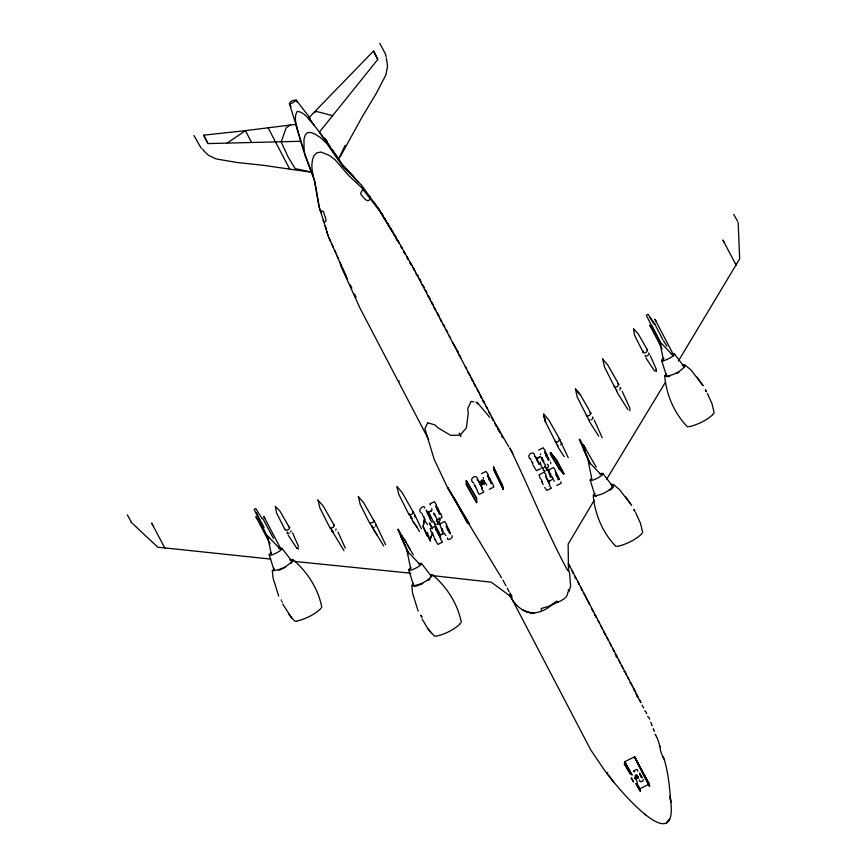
<?xml version="1.0" encoding="UTF-8"?>
<svg xmlns="http://www.w3.org/2000/svg" width="867" height="867" viewBox="0 0 867 867"><rect width="100%" height="100%" fill="white"/><g stroke="black" fill="none" stroke-linecap="round" stroke-linejoin="round"><path stroke-width="1.3" d="M275.316 506.48L276.519 512.852L285.07 529.813M281.894 601.362L282.382 602.023M427.713 533.335C423.746 527.114 435.624 553.666 427.464 533.476M656.243 369.44L656.113 371.553L656.297 370.242M633.387 771.164L633.777 771.153M635.858 777.916L636.497 778.49L636.075 778.133M635.674 776.995L636.53 775.987L637.44 776.496M635.132 775.553L635.218 776.648A1.485 1.441 -3.8 0 0 636.085 777.374M637.906 771.186C638.22 768.498 633.419 769.397 634.666 771.89M412.898 521.295L416.875 527.082L412.659 520.969L409.202 513.806M564.265 456.681L558.857 448.542L555.411 441.368M598.674 436.144L589.907 422.294L586.45 415.13M627.936 409.603L617.813 393.466L614.335 386.314M434.616 522.259L434.714 523.722M546.644 469.806L546.091 467.736L544.671 467.259M373.363 519.864L374.219 520.785L373.731 521.956L370.057 523.343M413.277 511.779L412.367 513.958L409.907 514.9L409.126 514.359M285.438 529.314C285.514 531.666 289.73 529.358 289.751 527.667L288.928 526.8M427.301 536.218L423.031 526.735L424.407 518.78M427.55 536.077L423.269 526.594L424.657 518.639M334.597 250.075L335.941 253.066M630.504 774.394L624.316 763.979L624.739 761.703L634.622 756.783L649.589 786.163L634.622 756.783L649.416 784.05L639.478 788.959L636.573 783.638M630.764 774.296L624.576 763.881L624.739 761.703L631.718 774.654M557.644 445.031L557.795 445.811M588.996 419.411L589.712 420.3M616.578 389.966L616.73 390.757M645.189 355.351L645.319 356.088M634.124 771.11L633.539 771.457M415.987 273.593L418.273 276.41L417.45 275.858M422.023 284.842C422.771 283.607 425.339 289.079 423.399 287.15M427.93 296.146L428.58 296.048M568.915 591.782L570.616 586.081L569.554 573.087L568.384 569.511M467.747 372.431L468.418 372.322M615.104 654.531C615.798 653.263 618.16 658.302 616.773 657.023M623.969 671.502C624.663 670.234 627.014 675.252 625.627 673.984M629.875 682.806L630.547 682.697M644.625 711.07C645.33 709.845 647.682 714.852 646.283 713.574M568.21 590.611L568.557 589.517M403.567 251.051L404.109 252.633M607.648 772.475L607.312 773.537L614.15 782.543M657.24 737.882L660.307 747.278C659.148 750.605 666.56 764.521 662.854 756.598M428.666 439.602L398.668 382.163L399.167 380.862M332.018 244.158L333.318 247.247M319.695 209.586C319.825 211.765 322.557 210.453 323.64 211.819C323.315 213.748 328.734 222.537 324.074 221.963L323.174 220.814L323.532 219.817M332.332 530.062L331.898 531.428L333.448 531.709M372.387 525.998L372.192 527.678L374.338 527.32M411.348 516.775L410.915 518.141L412.464 518.423M643.509 351.124C641.623 354.57 647.53 352.696 647.465 350.441L646.641 349.574M429.859 539.556L432.395 533.4M430.108 539.415L432.633 533.259M287.4 531.948L287.161 533.53L289.318 533.14M345.12 145.363L338.477 159.235M567.852 592.096C567.441 600.885 555.845 601.546 549.786 606.521C533.508 618.67 518.455 612.384 509.265 594.545M427.626 422.998L424.895 428.601L434.15 459.293L448.055 488.728L469.264 523.82L447.762 487.449L467.649 523.18L453.343 496.368M340.2 156.754L362.46 116.362L376.04 93.82L385.934 74.822L387.516 66.445L386.715 60.17M637.505 777.211L636.692 777.84M437.9 524.145L438.171 522.01L436.296 520.959M543.36 467.92L543.078 470.033L544.953 471.106M594.144 500.389L568.145 544.118L568.47 570.789L567.419 570.118C546.047 530.441 529.661 488.37 509.785 447.936L512.939 453.571M678.341 361.116L739.67 258.875L738.185 222.548M606.542 479.451L665.433 382.228M330.706 241.427L329.319 238.739A10.697 2.308 68.7 0 1 329.514 238.002M335.789 530.311L336.049 528.957M414.816 517.025L415.065 515.67M375.823 526.258L376.105 524.893M290.803 532.078L291.084 530.777M533.714 613.446L534.115 613.056L531.959 612.427M319.403 132.109L308.598 118.02L373.514 51.045L377.784 59.433L319.403 132.109L337.382 158M442.679 532.154L439.927 524.73L438.041 523.3L437.044 524.036M437.412 520.059L442.083 517.35L440.815 513.589M428.569 512.202L431.582 510.706L428.569 512.202L440.534 535.112L443.546 533.617M549.841 480.654L549.418 481.163L551.976 479.603M483.526 484.111L484.317 483.168M274.037 568.264L273.203 570.659C280.409 569.944 288.364 566.086 292.743 560.277A10.317 2.276 -27.6 0 0 289.665 559.974M436.621 521.175L436.805 518.466L433.63 513.481M440.696 524.069L439.049 522.53L438.095 523.213M413.537 583.383L412.714 585.767C419.91 585.052 427.865 581.204 432.243 575.395A10.317 2.276 -27.6 0 0 430.791 574.821M544.996 467.486L545.17 464.777L541.366 458.784M550.697 477.197L549.071 470.38L547.424 468.841L546.459 469.524M481.196 482.746L482.052 481.792L484.263 482.507M546.221 474.997L544.509 472.916L544.541 470.38M647.107 314.591L646.338 315.371L661.228 344.719M439.233 514.131L438.702 512.072M489.27 489.281L493.822 487.026L492.543 483.266M445.909 535.622L443.915 532.772M550.729 463.639L550.621 462.013M556.744 485.401L561.047 483.385L560.938 481.759M483.309 477.5L483.363 478.335M432.221 532.371L434.237 537.562M540.466 453.885L540.52 454.72M255.05 508.831L254.194 509.568L268.586 538.981M560.776 444.955L561.935 443.319L561.09 442.593M419.129 278.979L419.964 279.488M433.89 307.254L435.841 310.05M619.699 389.89L620.87 388.264L620.024 387.527M485.531 406.157L486.571 406.97M491.437 417.471L493.616 420.517L492.749 419.986M600.398 626.061L601.113 626.31M647.638 716.543L648.679 717.345M637.776 777.168L636.833 777.634M482.377 482.431L481.933 483.71L482.886 484.241L483.732 483.569L482.215 482.009L483.049 483.656M251.549 142.535L245.48 130.635L203.702 135.176L207.972 143.564L227.078 143.109L245.48 130.635L295.842 124.339L296.601 126.745M634.384 756.934L649.35 786.326M648.949 784.397L644.17 774.469M290.434 125.076L286.262 127.644L281.19 141.841L282.859 145.591L288.267 157.317L295.17 168.631L311.784 172.143L311.242 170.983M647.443 355.708L649.372 354.083L648.668 352.967M545.05 466.814L545.668 466.056M591.305 419.823L593.201 418.187L592.443 416.973M275.435 506.426L279.976 511.14L289.47 527.624M318.048 500.053L319.804 507.769L329.807 527.613M358.407 496.618L360.163 504.334L369.7 523.256M579.21 393.672L575.32 389.142M602.619 359.068L607.832 365.083L618.81 384.428M466.273 480.665L476.622 498.341L476.525 502.6L466.435 484.989L466.273 480.665L476.622 498.341M466.435 484.989L466.522 480.535M317.907 500.118L323.25 506.068L334.228 525.424M602.76 358.992L604.397 366.784L614.389 386.628M358.288 496.672L363.62 502.622L374.111 521.067M575.504 389.055L577.14 396.848L586.677 415.759M481.488 473.664L486.029 471.41L488.132 474.422M538.635 450.038L543.186 447.784L545.289 450.807M541.051 468.429L536.5 470.683L532.88 464.896M430.39 528.534L434.941 526.28L435.971 530.268M440.068 523.733L444.619 521.49L446.722 524.502M543.826 472.331L539.036 474.813L540.314 478.573M548.952 469.795L553.504 467.541L555.606 470.553M638.155 778.642L638.069 778.122M313.952 112.656L316.531 111.475L332.668 115.669M493.54 467.15L502.589 485.487L503.153 489.465L494.385 471.204L493.54 467.15L502.34 485.607L503.153 489.465M494.385 471.204L493.8 467.031M560.353 467.638C573.434 489.151 546.784 451.913 550.502 452.65L556.907 460.41L561.718 469.621L560.104 467.747L561.718 469.621M550.502 452.65L556.907 460.41M558.803 468.798L563.864 473.176M633.571 328.994L634.644 335.431L643.195 352.381M442.018 533.953L443.091 533.552M636.649 783.638C640.832 789.664 642.794 796.86 635.814 783.465M635.923 774.99L636.692 774.773M636.681 777.732C638.502 777.797 636.584 777.558 637.223 777.038M624.739 761.703L632.227 775.055M546.73 467.952C548.757 467.866 549.147 464.766 547.196 464.203M438.366 521.641C440.382 521.555 440.772 518.455 438.821 517.892M636.66 777.439L637.212 777.298M645.85 356.174L646.609 356.034M682.253 364.974L683.911 364.736M610.78 484.61L612.438 484.382M654.997 734.241L655.68 734.826M459.087 355.156L459.803 355.763M473.848 383.431L475.69 386.324M488.62 411.695L490.462 414.599M494.526 423.009L496.563 426.174L495.404 425.383M568.373 564.374L568.947 564.731M591.673 608.981L593.516 611.885M603.486 631.599L605.524 634.763L604.667 634.221M606.445 637.256L607.973 639.326M621.216 665.531L621.932 666.138M635.977 693.806L640.962 702.628L639.391 699.658M425.177 290.174L425.87 290.792M439.927 318.46L441.747 321.364M296.644 621.151C305.412 619.049 314.363 614.757 320.92 608.558L320.584 608.19M303.168 147.607L300.871 141.278L227.078 143.109M296.481 621.292L295.203 621.325L291.876 618.193L282.609 603.898M293.946 561.372L410.817 573.228M270.677 559.085L157.761 547.175L131.199 522.292M433.836 575.753L491.264 582.201L511.985 597.428M473.761 401.822L471.052 401.508L467.79 408.541L468.245 413.483L466.359 427.93L460.225 435.082L450.807 435.397L438.236 428.005L434.79 424.884L427.865 422.879M361.864 186.828C366.438 188.182 359.426 191.542 360.889 194.338C363.23 197.145 368.8 205.154 370.382 197.427L369.472 196.267M683.727 365.3L685.136 365.907C680.736 371.705 672.792 375.541 665.574 376.245L665.184 375.758A10.317 2.276 -27.6 0 1 666.474 373.818M612.254 484.935L613.652 485.542C609.263 491.34 601.308 495.187 594.101 495.881L593.711 495.404A10.317 2.276 -27.6 0 1 595 493.464M309.454 171.991L263.611 165.337L237.352 162.53L216.121 158.943L208.362 155.204L203.734 150.825M450.493 338.314L448.987 335.41A2.883 0.824 58.6 0 0 448.651 335.54M460.8 358.038L459.987 356.077M465.189 366.448L466.706 368.898M479.96 394.713L481.597 397.639M570.085 567.256L570.085 566.801M574.485 575.666L576.317 578.842L575.157 578.051M597.786 620.273L598.49 621.216M602.251 628.835L601.254 626.548M608.157 640.139L608.157 639.683M612.557 648.549L614.335 651.67M614.183 651.464L613.533 651.193M619.981 662.756L619.439 662.496M622.929 668.414L622.116 666.452M627.318 676.824L628.835 679.262M642.079 705.099L643.715 708.025M420.983 281.753L420.148 279.803M446.028 329.753L446.733 330.695M398.668 382.163L360.065 308.273L340.341 264.847M469.415 374.923L469.979 375.281L468.668 372.723M478.27 391.884L478.844 392.242L477.273 389.283M484.176 403.188C485.693 404.564 482.8 398.809 482.54 400.988M572.794 572.827L573.358 573.195L571.797 570.226M578.701 584.141L579.275 584.499L578.766 583.404M596.095 617.434C597.601 618.81 594.719 613.056 594.448 615.234M610.867 645.709L611.43 646.078L609.967 643.271M631.534 685.288L632.108 685.656L630.797 683.098M429.588 298.638L430.14 299.007L428.677 296.2M444.348 326.913C445.844 328.29 442.961 322.546 442.701 324.713M651.464 725.245L652.071 725.592L651.561 724.01M297.056 548.215L298.389 548.768L296.547 547.651L298.389 548.778M483.688 480.535L481.543 480.686L481.705 482.789M435.169 524.329L435.841 524.698M637.137 776.323L635.977 776.388L635.869 777.276M343.765 270.58L343.213 270.005M472.082 380.396L472.938 380.938L471.214 377.774M475.322 386.227L474.726 385.793M481.228 397.541L480.632 397.108M581.334 589.571L582.147 590.048M634.2 690.771L635.067 691.313L633.929 689.07M637.44 696.602L636.844 696.168M432.254 304.111L433.099 304.664L431.376 301.488M435.494 309.952L434.898 309.519M438.16 315.425L439.005 315.967L438.29 314.483M441.39 321.256L440.804 320.823M488.717 478.942L489.064 479.971M437.77 510.934L437.336 510.295M448.087 530.68L447.643 530.051M509.861 595.033L590.806 750.031L602.392 767.111C609.978 779.596 681.69 867.39 670.007 796.058L670.776 802.311C669.66 787.388 668.294 772.324 663.797 757.975M546.416 469.611L548.302 471.041L550.588 477.218M333.632 524.546L334.51 525.467L333.34 527.244L330.891 528.176L330.099 527.645L343.971 550.643M432.08 574.409C446.592 586.58 457.841 603.811 461.32 622.56M292.58 559.291C307.081 571.461 318.341 588.693 321.82 607.442M616.48 656.839L615.884 656.265M685.006 364.899L691.064 370.068L703.137 385.728L697.025 377.047M613.533 484.534L619.591 489.714L631.664 505.374L625.551 496.683M558.879 438.821L559.486 439.352M617.803 383.756L618.659 384.688L617.499 386.465L615.808 387.3L614.259 386.866M589.918 412.573L590.774 413.505L589.614 415.282L587.924 416.127L586.374 415.683M687.531 426.932C674.255 413.386 666.257 394.496 664.675 375.682M616.058 546.568C602.771 533.032 594.784 514.131 593.201 495.317M422.11 619.016L427.94 628.792L434.703 636.443M475.972 402.158L477.912 404.022M543.078 468.278L541.387 466.652L540.206 461.981M202.423 149.135L203.539 150.219M557.882 602.207L556.82 601.091L549.537 606.033L541.246 608.536L541.344 610.357M435.787 635.912L436.144 636.27C444.912 634.167 453.864 629.865 460.42 623.676L460.084 623.308M410.514 264.186L411.792 265.389L410.535 263.21M638.556 777.461L638.014 776.366M404.39 252.991L405.474 254.291L403.621 251.192M281.298 599.877L281.179 600.365M477.078 402.266L489.703 417.265M673.388 355.936L659.668 341.522L663.613 360.77M600.994 474.617L588.194 461.157L591.879 479.126M419.845 564.352L407.024 550.913L410.73 568.882M280.344 549.245L267.524 535.795L271.219 553.775M346.367 276.226L345.803 275.381M654.466 370.892L645.926 357.908M712.956 413.83L713.303 414.188C706.692 420.365 697.762 424.689 688.972 426.748L688.658 426.369M641.482 533.465L641.818 533.834C635.218 540 626.288 544.324 617.499 546.394L617.185 546.015M633.69 328.929L638.101 333.719L647.606 350.192M201.242 148.333L193.905 135.458M383.669 545.95L369.819 522.974M484.328 480.806C483.049 478.356 479.343 481.131 481.488 482.962M631.523 777.797L633.257 781.882M541.626 458.936L543.306 460.93M308.598 118.02L311.892 121.944M558.012 479.429L558.565 479.809L557.221 476.351M477.479 490.484L474.13 484.371M430.585 504.973L429.75 503.987L434.302 501.733L436.404 504.746M432.167 522.378L430.065 519.366M427.615 524.633L425.513 521.62M397.194 486.69L402.288 492.77L413.418 512.451M319.75 132.597L338.694 159.073L337.946 157.621M579.958 394.593L575.59 389.305L580.597 395.135L591.077 413.581M543.815 414.058L548.898 420.137L560.028 439.818M314.353 125.325C309.367 120.405 304.837 112.092 297.262 111.355C293.534 116.98 296.341 124.783 297.587 130.83M483.58 481.662L482.301 481.239L481.857 482.518M635.999 777.612C634.536 776.355 637.028 774.415 637.505 776.344M310.245 118.291L296.178 100.095L297.294 102.241M395.829 237.276L394.117 234.383L395.72 237.125M398.126 241.503L397.303 239.964L398.224 241.308M401.074 247.008C404.228 251.809 399.481 243.237 400.847 246.629M358.028 182.135L353.053 175.708L342.541 164.676L331.898 149.135M407.143 258.247L407.447 258.637A2.167 0.639 57.7 0 0 407.728 258.919M674.526 354.094L684.616 367.207A10.101 2.07 -27.5 0 0 683.38 366.665M603.053 473.729L613.142 486.853M421.611 563.615L431.701 576.718A10.101 2.07 -27.5 0 0 430.444 576.187M282.1 548.497L292.201 561.61A10.101 2.07 -27.5 0 1 291.052 563.333M644.961 814.167L645.471 814.839M427.94 628.792L431.376 633.311M288.44 613.684L291.876 618.193M633.343 688.149L633.929 689.059M288.191 535.145L296.568 547.933M453.04 342.974L458.394 352.609L457.267 351.07M580.478 586.937L582.201 590.102M583.404 592.54L589.549 604.462L588.563 602.413M618.583 659.874L620.23 662.843M421.882 617.141L420.593 615.223M413.125 267.751L413.993 269.084M325.58 226.146C324.236 225.355 326.913 232.464 326.122 227.696M650.694 722.276L651.388 723.598M654.217 731.347L654.173 730.773M660.307 747.278L659.288 745.815M647.92 314.19L654.834 323.976M324.377 138.189L330.392 146.946M377.383 535.427L373.612 529.889M437.434 313.009L438.073 314.092M325.017 138.189L327.217 141.505M555.324 441.921L557.741 442.04L559.735 439.742L568.232 457.668M289.73 169.13L268.152 127.872M408.184 259.255C409.365 261.227 406.623 255.418 406.634 257.163M649.936 317.615L654.195 324.345M560.104 467.747L563.604 473.284M509.796 592.67L511.963 596.095M273.419 538.353L262.679 518.271M663.515 340.796L666.94 346.247M544.66 452.52C556.267 474.282 540.564 440.956 546.232 455.208M543.923 461.547L541.68 457.462M554.241 481.293L551.314 475.69M549.266 485.162L551.369 488.186L546.817 490.44L544.714 487.417M487.514 476.146L488.955 478.627M486.766 485.162L485.325 482.691M481.759 489.053L483.851 492.077L479.31 494.331L477.208 491.307M639.326 779.953C639.413 782.89 644.073 781.611 643.238 779.476M435.776 506.469C447.383 528.231 431.679 494.894 437.347 509.157M446.093 526.215C457.7 547.977 441.997 514.651 447.665 528.903M440.382 539.111L442.484 542.124L437.933 544.378L434.313 538.591M424.7 519.235L425.361 520.287M435.017 538.981L435.678 540.033M255.754 508.485L262.04 518.629M596.247 467.129L586.363 450.092M411.294 551.488L413.353 554.837M410.481 263.113L409.842 262.181L409.809 263.091M501.538 577.845L467.324 521.392M498.059 429.024L498.807 430.346M577.801 581.692L578.549 583.014M413.808 268.77L500.259 433.099M398.289 241.774L399.21 243.15L398.452 241.687M416.702 526.833L419.411 531.395M546.188 455.869L545.744 455.229L546.221 456.345M556.181 475.073L556.506 475.615M556.852 476.644L556.202 475.409M447.621 529.564L447.318 529.358M423.887 516.96L424.18 517.165M583.198 444.565L585.724 448.943M393.39 233.83L394.561 235.835M583.253 444.695L585.799 449.128M392.805 232.822L379.291 209.825L361.441 185.105L342.671 166.301L327.108 143.814L320.389 137.528L314.656 133.865L310.44 132.434L307.276 132.684L305.238 135.068L303.959 139.284L304.122 149.937L304.935 155.063L314.363 180.347L318.655 204.905M466.684 484.859L476.774 502.47M496.704 425.773L508.701 446.733M636.909 783.551L639.9 788.883M426.055 291.106L426.867 292.623M569.272 565.295L569.901 566.444M636.085 783.378L640.247 790.856M705.857 390.649C704.297 387.668 707.429 393.813 705.901 390.779M379.811 43.35L385.479 54.014L386.162 56.713M634.384 510.295C632.823 507.314 635.955 513.448 634.427 510.425M404.846 540.033L406.124 542.33M407.403 544.628L410.6 550.382M737.6 221.367L733.731 214.431M404.293 539.057L410.73 550.653M127.33 514.868L131.188 521.793M724.14 242.348L722.872 240.051L736.181 265.183L735.465 263.449M152.885 525.369L151.617 523.061L164.925 548.193L164.719 547.641M656.048 321.332L654.845 319.132L673.366 354.581M650.987 327.466L649.762 325.212L662.128 348.881M555.639 473.317L556.43 474.758M641.125 777.222L639.499 773.397L642.165 777.872L639.846 773.223L640.55 775.293M433.598 513.015L435.462 515.995L435.407 515.161M428.331 513.362C420.928 500.931 434.79 528.707 429.122 514.955M438.648 533.118C431.246 520.677 445.107 548.453 439.439 534.701M265.074 518.661L263.839 516.407L280.507 548.323M259.764 519.485L264.056 527.32M257.12 518.965L255.917 516.765L270.07 543.869M582.96 444.869L585.42 449.366M640.973 775.727L640.876 775.51M640.626 775.9L640.518 775.683M632.509 780.181L632.119 779.27L632.487 779.91M446.938 331.064L447.697 332.505M486.777 407.338L487.536 408.78M501.549 435.602L501.96 436.383M598.696 621.585L599.455 623.026M648.884 717.713L649.643 719.166M502.914 580.131L505.992 585.821M507.228 588.108L509.081 591.522M402.082 535.904L403.914 539.285M395.775 238.1L396.999 240.376M351.547 287.226L351.178 286.468M413.526 512.169L421.449 528.913M374.219 520.785L385.609 544.66M421.221 615.7L421.893 616.957M555.628 441.997L545.441 421.85L543.566 414.177M409.007 514.64L398.831 494.483L396.945 486.82M579.795 439.201L585.604 450.331M556.647 460.518L561.458 469.73M628.618 678.828L568.318 563.387M501.516 435.483L502.762 437.878M291.019 106.717L289.34 103.487L295.029 121.662M629.182 679.901L631.404 684.193M631.75 684.854L637.949 696.775M651.811 325.483L660.036 341.479M550.762 452.541L559.063 468.689M653.241 728.605L654.032 730.393M499.013 430.736L499.349 431.398M429.501 522.725L432.46 528.491M429.848 524.026L432.221 528.632M398.321 529.13L404.087 540.347M654.693 323.825L662.832 339.712M373.514 51.045L377.784 59.433M203.702 135.165L207.972 143.564M707.364 393.466L712.045 403.816L714.202 413.082M635.619 512.57L640.561 523.451L642.729 532.717M532.815 463.867L531.319 460.735M541.647 481.532L543.197 484.642M423.92 517.816L421.958 513.459M630.06 408.552L622.192 391.299M347.288 278.806L328.517 236.929L319.435 207.852L314.927 181.983C312.185 173.53 310.213 164.036 313.973 155.616L316.932 152.798L321.007 152.061L329.211 155.345L335.02 159.734L349.108 176.012L361.16 187.142L379.974 211.396L395.883 237.092L414.794 270.58A2.948 0.813 56.7 0 1 413.982 270.06M350.116 284.669L351.818 288.18M408.194 551.911L400.857 536.478M345.304 548.15L338.022 532.089M494.645 471.095L503.402 489.346M298.703 546.871L292.569 532.967M656.427 369.645L650.315 355.73M582.667 446.44L583.773 448.748M552.431 477.283L552.767 477.966M542.124 457.527L542.449 458.22M532.446 462.317L532.772 463.011M475.246 485.964L475.582 486.647M437.304 509.807L437.629 510.5M400.63 535.199L402.819 539.827M354.56 293.956L356.12 297.348M546.904 456.595L548.247 460.063M542.33 482.009L541.16 479.267M641.038 776.052L641.439 776.93M635.934 779.119L637.332 782.402M489.747 480.22L491.101 483.678M443.113 531.157L441.953 528.415M637.017 775.391L637.418 776.301M631.1 778.317L631.512 779.227M403.892 542.243L405.507 545.874M655.842 735.162L656.655 737.34M408.433 553.785L397.747 529.39M579.232 439.504L590.21 463.921L584.325 449.908M583.924 450.06L589.43 462.718M256.502 512.516L259.656 519.767M594.285 420.127L602.207 437.683M534.538 456.573C535.459 449.409 525.456 454.373 529.997 458.827M477.349 480.21C478.27 473.046 468.256 478.01 472.797 482.464M449.019 531.818L449.496 533.042M431.636 508.669L432.113 509.883M431.419 532.522L430.151 528.762M421.102 512.776C416.572 509.904 424.884 503.803 424.732 508.16M633.192 780.994L633.463 781.676M310.635 169.455L303.017 149.254L297.598 130.245M312.174 173.172L313.334 176.261M418.165 611.137L412.573 593.212L411.771 585.236M278.665 596.019L273.072 578.105L272.271 570.118M318.893 206.216L319.555 208.102M319.89 209.055L321.126 212.578M342.844 269.236L342.595 268.402M408.736 570.009L413.678 585.669A10.101 2.07 -27.5 0 0 418.284 585.398M269.236 554.891L274.178 570.562M661.651 360.455L666.582 376.126A10.101 2.07 -27.5 0 0 669.866 376.278M590.178 480.101L595.109 495.761A10.101 2.07 -27.5 0 0 596.355 496.314M295.419 122.897L296.189 125.39M295.842 124.339L300.871 141.278M345.478 274.557L345.283 273.452M452.043 535.708C453.788 538.017 446.57 541.593 447.502 537.963M550.653 473.75L550.838 474.466M530.658 458.795L530.842 459.51M473.469 482.431L473.653 483.157M441.78 528.621L442.603 532.024M649.188 784.245L649.589 786.163M629.691 409.549L629.93 410.817M639.629 788.97L639.987 790.942M386.281 58.046L386.519 59.552M339.799 262.257L341.121 264.814A10.697 2.341 67.2 0 0 341.208 264.684M476.417 499.511L476.525 502.6M337.176 256.123L338.477 259.005A10.686 2.276 68.7 0 0 338.563 258.886M327.293 231.901A10.61 2.081 73.4 0 0 327.011 232.692L328.062 235.694A10.61 2.081 73.4 0 0 328.149 235.575M429.924 579.015A10.101 2.07 -27.5 0 1 428.255 580.283M422.803 583.458A10.101 2.07 -27.5 0 1 419.325 585.008M418.317 563.81A7.218 1.474 -27.5 0 1 420.376 565.208A7.218 1.474 -27.5 0 1 410.806 570.183A7.218 1.474 -27.5 0 1 410.98 567.614M278.816 548.692A7.218 1.474 -27.5 0 1 280.875 550.101A7.218 1.474 -27.5 0 1 271.306 555.064A7.218 1.474 -27.5 0 1 271.479 552.507M285.633 567.105A10.101 2.07 -27.5 0 1 283.303 568.34M282.143 568.904A10.101 2.07 -27.5 0 1 278.784 570.28M599.801 473.913A7.218 1.474 -27.5 0 1 602.207 474.975A7.218 1.474 -27.5 0 1 593.44 479.917A7.218 1.474 -27.5 0 1 591.023 478.855M611.907 486.3A10.101 2.07 -27.5 0 1 609.642 490.419M671.275 354.267A7.218 1.474 -27.5 0 1 673.28 355.698A7.218 1.474 -27.5 0 1 663.699 360.65A7.218 1.474 -27.5 0 1 663.927 358.06M679.132 372.062A10.101 2.07 -27.5 0 1 676.824 373.363M373.785 202.184L375.725 204.959L373.785 202.184M296.189 100.323C286.543 108.147 288.917 99.358 296.189 100.323M669.389 819.315L666.365 823.141L669.389 819.315M537.876 457.754L537.453 458.253L540.466 456.757L537.876 457.754M484.36 483.732L482.258 484.772L481.293 483.97L481.163 482.171L483.255 481.131L484.219 481.933L484.36 483.732M482.16 488.11L478.14 480.058L482.16 488.11M491.871 483.298L487.861 475.246L491.871 483.298M539.35 464.474L535.34 456.421L539.35 464.474M549.667 484.219L545.657 476.167L549.667 484.219M559.345 479.429L555.324 471.377L559.345 479.429M634.796 777.948L635.348 779.065L634.85 778.024M379.583 210.128L377.373 207.137L379.605 210.161M533.812 613.316L527.7 612.189L522.487 609.924L528.046 612.243L533.812 613.316M459.304 433.316L460.81 436.188L459.304 433.316M546.644 454.937L547.435 456.606L546.644 454.937M536.976 459.727L537.768 461.396L536.976 459.727M556.961 474.683L557.752 476.351L556.961 474.683M547.283 479.473L548.085 481.142L547.283 479.473M489.487 478.551L490.288 480.22L489.487 478.551M479.776 483.363L480.567 485.032L479.776 483.363M437.759 508.875L438.55 510.544L437.759 508.875M428.081 513.676L428.872 515.334L428.081 513.676M448.076 528.632L448.868 530.301L448.076 528.632M438.399 533.422L439.19 535.091L438.399 533.422M382.878 215.439L380.96 212.48L382.878 215.439M384.298 217.985L386.238 221.107L384.298 217.985M389.521 226.601L387.538 223.458L389.521 226.601M390.876 228.953L392.816 232.085L390.876 228.953M545.636 422.088L543.587 414.61L545.636 422.088"/></g></svg>
